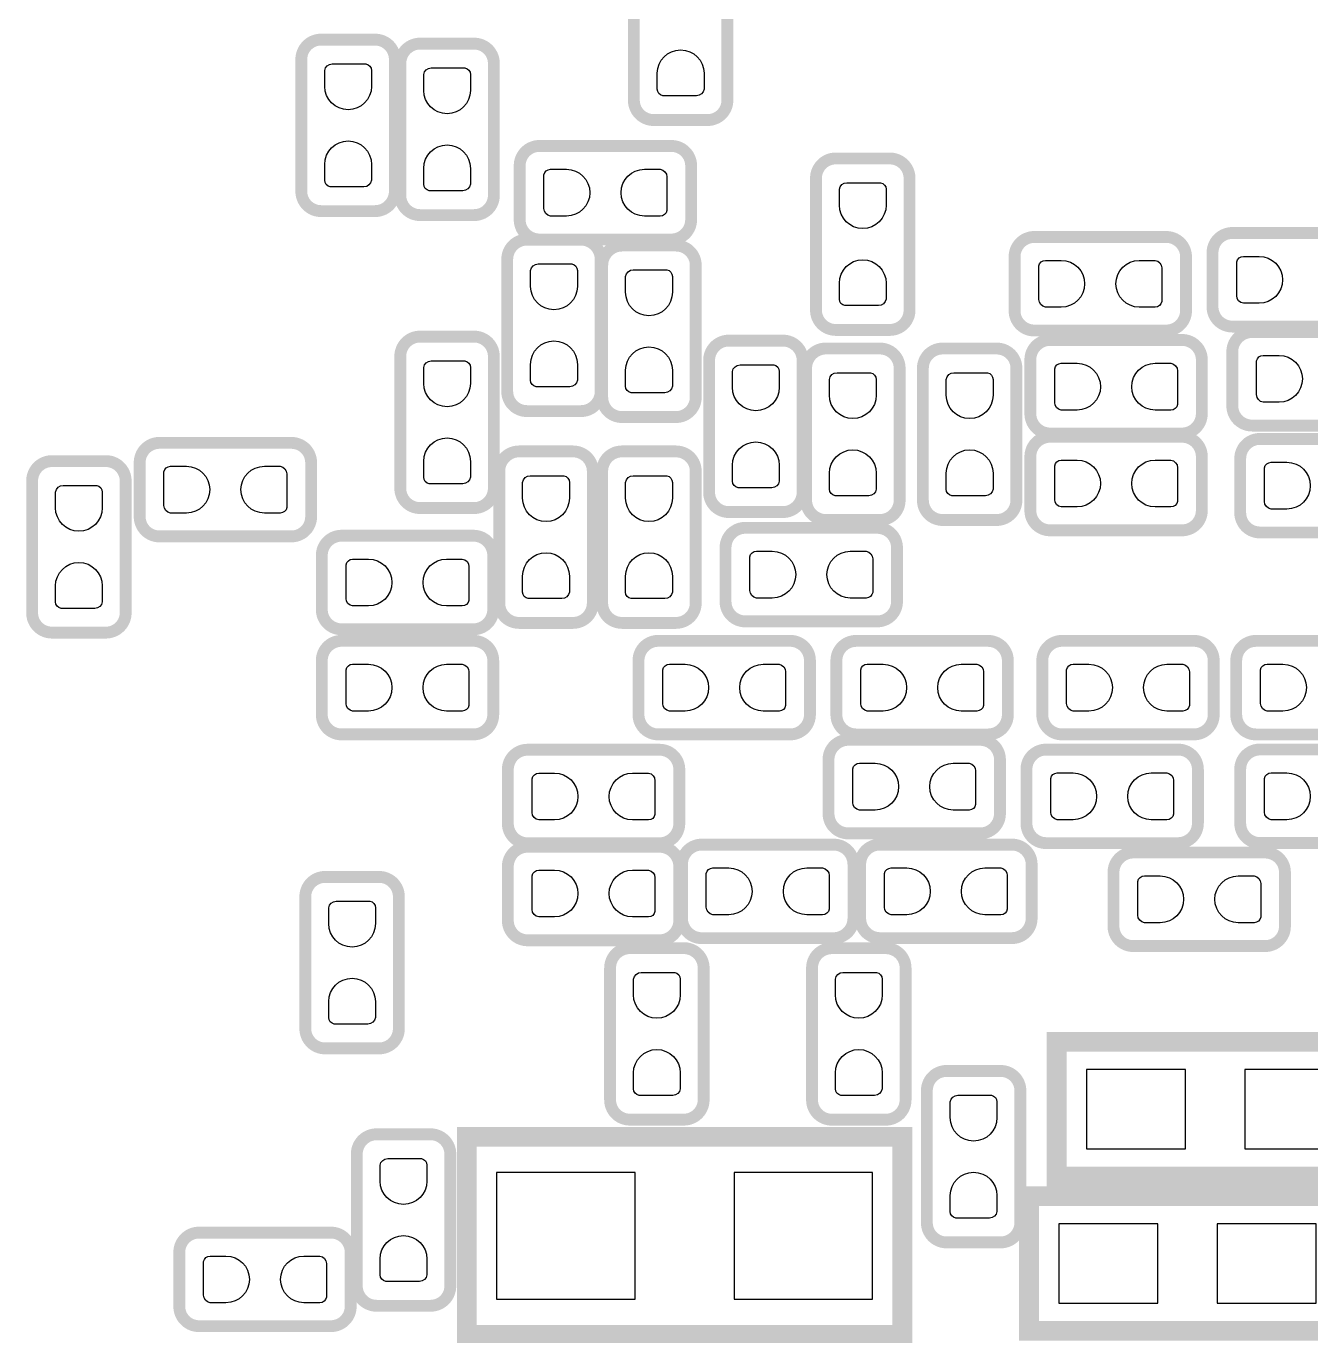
# Model space of a CAD drawing. Extents: x 6 to 176, y -11 to 159.
# Drawn here: x 96.69 to 104.93, y 79.83 to 88.23 of the extents above; entities that cross this region are included whole.
import ezdxf

# ---------------------------------------------------------------- set-up
doc = ezdxf.new("R2010")
doc.units = 0
doc.layers.add('PG_NEW_SLIK-BOT', color=231, linetype='CONTINUOUS')
doc.layers.add('PIN_BOTTOM', color=12, linetype='CONTINUOUS')

msp = doc.modelspace()

# ---------------------------------------------------------------- linework, layer by layer
at = {"layer": 'PG_NEW_SLIK-BOT'}
for points, const_width in [([(100.588572, 88.597994), (100.588572, 87.75192)], 0.0762), ([(101.188774, 87.75192), (101.188774, 88.597994)], 0.0762), ([(98.928174, 88.140794), (98.581972, 88.140794)], 0.0762), ([(99.563428, 88.11514), (99.217226, 88.11514)], 0.0762), ([(98.454972, 88.013794), (98.454972, 87.16772)], 0.0762), ([(99.055174, 87.16772), (99.055174, 88.013794)], 0.0762), ([(99.090226, 87.98814), (99.090226, 87.142066)], 0.0762), ([(99.690428, 87.142066), (99.690428, 87.98814)], 0.0762), ([(100.715572, 87.62492), (101.061774, 87.62492)], 0.0762), ([(100.82911, 87.458804), (99.983036, 87.458804)], 0.0762), ([(102.230428, 87.37854), (101.884226, 87.37854)], 0.0762), ([(99.856036, 87.331804), (99.856036, 86.985602)], 0.0762), ([(100.95611, 86.985602), (100.95611, 87.331804)], 0.0762), ([(101.757226, 87.25154), (101.757226, 86.405466)], 0.0762), ([(102.357428, 86.405466), (102.357428, 87.25154)], 0.0762), ([(98.581972, 87.04072), (98.928174, 87.04072)], 0.0762), ([(99.217226, 87.015066), (99.563428, 87.015066)], 0.0762), ([(100.249228, 86.85784), (99.903026, 86.85784)], 0.0762), ([(99.983036, 86.858602), (100.82911, 86.858602)], 0.0762), ([(104.004364, 86.874858), (103.15829, 86.874858)], 0.0762), ([(105.274364, 86.900258), (104.42829, 86.900258)], 0.0762), ([(100.858828, 86.81974), (100.512626, 86.81974)], 0.0762), ([(103.03129, 86.747858), (103.03129, 86.401656)], 0.0762), ([(104.131364, 86.401656), (104.131364, 86.747858)], 0.0762), ([(104.30129, 86.773258), (104.30129, 86.427056)], 0.0762), ([(99.776026, 86.73084), (99.776026, 85.884766)], 0.0762), ([(100.376228, 85.884766), (100.376228, 86.73084)], 0.0762), ([(100.385626, 86.69274), (100.385626, 85.846666)], 0.0762), ([(100.985828, 85.846666), (100.985828, 86.69274)], 0.0762), ([(101.884226, 86.278466), (102.230428, 86.278466)], 0.0762), ([(103.15829, 86.274656), (104.004364, 86.274656)], 0.0762), ([(104.42829, 86.300056), (105.274364, 86.300056)], 0.0762), ([(105.401364, 86.265258), (104.55529, 86.265258)], 0.0762), ([(99.563174, 86.235794), (99.216972, 86.235794)], 0.0762), ([(101.544628, 86.21014), (101.198426, 86.21014)], 0.0762), ([(102.166928, 86.15934), (101.820726, 86.15934)], 0.0762), ([(102.916228, 86.15934), (102.570026, 86.15934)], 0.0762), ([(104.10571, 86.214204), (103.259636, 86.214204)], 0.0762), ([(99.089972, 86.108794), (99.089972, 85.26272)], 0.0762), ([(99.690174, 85.26272), (99.690174, 86.108794)], 0.0762), ([(101.071426, 86.08314), (101.071426, 85.237066)], 0.0762), ([(101.671628, 85.237066), (101.671628, 86.08314)], 0.0762), ([(103.132636, 86.087204), (103.132636, 85.741002)], 0.0762), ([(104.23271, 85.741002), (104.23271, 86.087204)], 0.0762), ([(104.42829, 86.138258), (104.42829, 85.792056)], 0.0762), ([(101.693726, 86.03234), (101.693726, 85.186266)], 0.0762), ([(102.293928, 85.186266), (102.293928, 86.03234)], 0.0762), ([(102.443026, 86.03234), (102.443026, 85.186266)], 0.0762), ([(103.043228, 85.186266), (103.043228, 86.03234)], 0.0762), ([(99.903026, 85.757766), (100.249228, 85.757766)], 0.0762), ([(100.512626, 85.719666), (100.858828, 85.719666)], 0.0762), ([(104.55529, 85.665056), (105.401364, 85.665056)], 0.0762), ([(103.259636, 85.614002), (104.10571, 85.614002)], 0.0762), ([(104.10571, 85.593174), (103.259636, 85.593174)], 0.0762), ([(105.452164, 85.579458), (104.60609, 85.579458)], 0.0762), ([(98.390964, 85.554058), (97.54489, 85.554058)], 0.0762), ([(100.198174, 85.499194), (99.851972, 85.499194)], 0.0762), ([(100.858574, 85.499194), (100.512372, 85.499194)], 0.0762), ([(97.200974, 85.436964), (96.854772, 85.436964)], 0.0762), ([(97.41789, 85.427058), (97.41789, 85.080856)], 0.0762), ([(98.517964, 85.080856), (98.517964, 85.427058)], 0.0762), ([(103.132636, 85.466174), (103.132636, 85.119972)], 0.0762), ([(104.23271, 85.119972), (104.23271, 85.466174)], 0.0762), ([(104.47909, 85.452458), (104.47909, 85.106256)], 0.0762), ([(99.724972, 85.372194), (99.724972, 84.52612)], 0.0762), ([(100.325174, 84.52612), (100.325174, 85.372194)], 0.0762), ([(100.385372, 85.372194), (100.385372, 84.52612)], 0.0762), ([(100.985574, 84.52612), (100.985574, 85.372194)], 0.0762), ([(96.727772, 85.309964), (96.727772, 84.46389)], 0.0762), ([(97.327974, 84.46389), (97.327974, 85.309964)], 0.0762), ([(99.216972, 85.13572), (99.563174, 85.13572)], 0.0762), ([(101.198426, 85.110066), (101.544628, 85.110066)], 0.0762), ([(102.14991, 85.008974), (101.303836, 85.008974)], 0.0762), ([(101.820726, 85.059266), (102.166928, 85.059266)], 0.0762), ([(102.570026, 85.059266), (102.916228, 85.059266)], 0.0762), ([(103.259636, 84.992972), (104.10571, 84.992972)], 0.0762), ([(97.54489, 84.953856), (98.390964, 84.953856)], 0.0762), ([(99.559364, 84.958428), (98.71329, 84.958428)], 0.0762), ([(104.60609, 84.979256), (105.452164, 84.979256)], 0.0762), ([(98.58629, 84.831428), (98.58629, 84.485226)], 0.0762), ([(99.686364, 84.485226), (99.686364, 84.831428)], 0.0762), ([(101.176836, 84.881974), (101.176836, 84.535772)], 0.0762), ([(102.27691, 84.535772), (102.27691, 84.881974)], 0.0762), ([(99.851972, 84.39912), (100.198174, 84.39912)], 0.0762), ([(100.512372, 84.39912), (100.858574, 84.39912)], 0.0762), ([(101.303836, 84.408772), (102.14991, 84.408772)], 0.0762), ([(96.854772, 84.33689), (97.200974, 84.33689)], 0.0762), ([(98.71329, 84.358226), (99.559364, 84.358226)], 0.0762), ([(99.559364, 84.284058), (98.71329, 84.284058)], 0.0762), ([(101.591364, 84.284058), (100.74529, 84.284058)], 0.0762), ([(102.86111, 84.283804), (102.015036, 84.283804)], 0.0762), ([(104.182164, 84.284058), (103.33609, 84.284058)], 0.0762), ([(105.42651, 84.283804), (104.580436, 84.283804)], 0.0762), ([(98.58629, 84.157058), (98.58629, 83.810856)], 0.0762), ([(99.686364, 83.810856), (99.686364, 84.157058)], 0.0762), ([(100.61829, 84.157058), (100.61829, 83.810856)], 0.0762), ([(101.718364, 83.810856), (101.718364, 84.157058)], 0.0762), ([(101.888036, 84.156804), (101.888036, 83.810602)], 0.0762), ([(102.98811, 83.810602), (102.98811, 84.156804)], 0.0762), ([(103.20909, 84.157058), (103.20909, 83.810856)], 0.0762), ([(104.309164, 83.810856), (104.309164, 84.157058)], 0.0762), ([(104.453436, 84.156804), (104.453436, 83.810602)], 0.0762), ([(98.71329, 83.683856), (99.559364, 83.683856)], 0.0762), ([(100.74529, 83.683856), (101.591364, 83.683856)], 0.0762), ([(102.810564, 83.649058), (101.96449, 83.649058)], 0.0762), ([(102.015036, 83.683602), (102.86111, 83.683602)], 0.0762), ([(103.33609, 83.683856), (104.182164, 83.683856)], 0.0762), ([(104.580436, 83.683602), (105.42651, 83.683602)], 0.0762), ([(100.753164, 83.585558), (99.90709, 83.585558)], 0.0762), ([(104.080564, 83.586574), (103.23449, 83.586574)], 0.0762), ([(105.452164, 83.587082), (104.60609, 83.587082)], 0.0762), ([(101.83749, 83.522058), (101.83749, 83.175856)], 0.0762), ([(102.937564, 83.175856), (102.937564, 83.522058)], 0.0762), ([(99.78009, 83.458558), (99.78009, 83.112356)], 0.0762), ([(100.880164, 83.112356), (100.880164, 83.458558)], 0.0762), ([(103.10749, 83.459574), (103.10749, 83.113372)], 0.0762), ([(104.207564, 83.113372), (104.207564, 83.459574)], 0.0762), ([(104.47909, 83.460082), (104.47909, 83.11388)], 0.0762), ([(101.96449, 83.048856), (102.810564, 83.048856)], 0.0762), ([(99.90709, 82.985356), (100.753164, 82.985356)], 0.0762), ([(101.87051, 82.976974), (101.024436, 82.976974)], 0.0762), ([(103.013764, 82.977228), (102.16769, 82.977228)], 0.0762), ([(103.23449, 82.986372), (104.080564, 82.986372)], 0.0762), ([(104.60609, 82.98688), (105.452164, 82.98688)], 0.0762), ([(100.753164, 82.963258), (99.90709, 82.963258)], 0.0762), ([(104.63911, 82.926174), (103.793036, 82.926174)], 0.0762), ([(99.78009, 82.836258), (99.78009, 82.490056)], 0.0762), ([(100.880164, 82.490056), (100.880164, 82.836258)], 0.0762), ([(100.897436, 82.849974), (100.897436, 82.503772)], 0.0762), ([(101.99751, 82.503772), (101.99751, 82.849974)], 0.0762), ([(102.04069, 82.850228), (102.04069, 82.504026)], 0.0762), ([(103.140764, 82.504026), (103.140764, 82.850228)], 0.0762), ([(103.666036, 82.799174), (103.666036, 82.452972)], 0.0762), ([(104.76611, 82.452972), (104.76611, 82.799174)], 0.0762), ([(98.953828, 82.76971), (98.607626, 82.76971)], 0.0762), ([(98.480626, 82.64271), (98.480626, 81.796636)], 0.0762), ([(99.080828, 81.796636), (99.080828, 82.64271)], 0.0762), ([(101.024436, 82.376772), (101.87051, 82.376772)], 0.0762), ([(102.16769, 82.377026), (103.013764, 82.377026)], 0.0762), ([(99.90709, 82.363056), (100.753164, 82.363056)], 0.0762), ([(100.909374, 82.312764), (100.563172, 82.312764)], 0.0762), ([(102.205028, 82.31251), (101.858826, 82.31251)], 0.0762), ([(103.793036, 82.325972), (104.63911, 82.325972)], 0.0762), ([(100.436172, 82.185764), (100.436172, 81.33969)], 0.0762), ([(101.036374, 81.33969), (101.036374, 82.185764)], 0.0762), ([(101.731826, 82.18551), (101.731826, 81.339436)], 0.0762), ([(102.332028, 81.339436), (102.332028, 82.18551)], 0.0762), ([(103.3018, 80.8482), (105.3338, 80.8482), (105.3338, 81.7118), (103.3018, 81.7118), (103.3018, 80.8482)], 0.127), ([(98.607626, 81.669636), (98.953828, 81.669636)], 0.0762), ([(102.941628, 81.52511), (102.595426, 81.52511)], 0.0762), ([(102.468426, 81.39811), (102.468426, 80.552036)], 0.0762), ([(103.068628, 80.552036), (103.068628, 81.39811)], 0.0762), ([(100.563172, 81.21269), (100.909374, 81.21269)], 0.0762), ([(101.858826, 81.212436), (102.205028, 81.212436)], 0.0762), ([(99.284028, 81.11871), (98.937826, 81.11871)], 0.0762), ([(99.5172, 79.8322), (102.3112, 79.8322), (102.3112, 81.1022), (99.5172, 81.1022), (99.5172, 79.8322)], 0.127), ([(98.810826, 80.99171), (98.810826, 80.145636)], 0.0762), ([(99.411028, 80.145636), (99.411028, 80.99171)], 0.0762), ([(103.124, 79.8576), (105.156, 79.8576), (105.156, 80.7212), (103.124, 80.7212), (103.124, 79.8576)], 0.127), ([(98.644964, 80.488028), (97.79889, 80.488028)], 0.0762), ([(97.67189, 80.361028), (97.67189, 80.014826)], 0.0762), ([(98.771964, 80.014826), (98.771964, 80.361028)], 0.0762), ([(102.595426, 80.425036), (102.941628, 80.425036)], 0.0762), ([(98.937826, 80.018636), (99.284028, 80.018636)], 0.0762), ([(97.79889, 79.887826), (98.644964, 79.887826)], 0.0762)]:
    msp.add_lwpolyline(points, dxfattribs=dict(at, const_width=const_width))
at = {"layer": 'PG_NEW_SLIK-BOT', "const_width": 0.0762}
for points in [[(98.581972, 88.140794, 0.414214), (98.454972, 88.013794)], [(99.055174, 88.013794, 0.414214), (98.928174, 88.140794)], [(99.217226, 88.11514, 0.414214), (99.090226, 87.98814)], [(99.690428, 87.98814, 0.414214), (99.563428, 88.11514)], [(100.588572, 87.75192, 0.414214), (100.715572, 87.62492)], [(101.061774, 87.62492, 0.414214), (101.188774, 87.75192)], [(99.983036, 87.458804, 0.414214), (99.856036, 87.331804)], [(100.95611, 87.331804, 0.414214), (100.82911, 87.458804)], [(101.884226, 87.37854, 0.414214), (101.757226, 87.25154)], [(102.357428, 87.25154, 0.414214), (102.230428, 87.37854)], [(98.454972, 87.16772, 0.414214), (98.581972, 87.04072)], [(98.928174, 87.04072, 0.414214), (99.055174, 87.16772)], [(99.090226, 87.142066, 0.414214), (99.217226, 87.015066)], [(99.563428, 87.015066, 0.414214), (99.690428, 87.142066)], [(99.856036, 86.985602, 0.414214), (99.983036, 86.858602)], [(100.82911, 86.858602, 0.414214), (100.95611, 86.985602)], [(99.903026, 86.85784, 0.414214), (99.776026, 86.73084)], [(100.376228, 86.73084, 0.414214), (100.249228, 86.85784)], [(103.15829, 86.874858, 0.414214), (103.03129, 86.747858)], [(104.131364, 86.747858, 0.414214), (104.004364, 86.874858)], [(104.42829, 86.900258, 0.414214), (104.30129, 86.773258)], [(100.512626, 86.81974, 0.414214), (100.385626, 86.69274)], [(100.985828, 86.69274, 0.414214), (100.858828, 86.81974)], [(104.30129, 86.427056, 0.414214), (104.42829, 86.300056)], [(101.757226, 86.405466, 0.414214), (101.884226, 86.278466)], [(102.230428, 86.278466, 0.414214), (102.357428, 86.405466)], [(103.03129, 86.401656, 0.414214), (103.15829, 86.274656)], [(104.004364, 86.274656, 0.414214), (104.131364, 86.401656)], [(104.55529, 86.265258, 0.414214), (104.42829, 86.138258)], [(99.216972, 86.235794, 0.414214), (99.089972, 86.108794)], [(99.690174, 86.108794, 0.414214), (99.563174, 86.235794)], [(101.198426, 86.21014, 0.414214), (101.071426, 86.08314)], [(101.671628, 86.08314, 0.414214), (101.544628, 86.21014)], [(101.820726, 86.15934, 0.414214), (101.693726, 86.03234)], [(102.293928, 86.03234, 0.414214), (102.166928, 86.15934)], [(102.570026, 86.15934, 0.414214), (102.443026, 86.03234)], [(103.043228, 86.03234, 0.414214), (102.916228, 86.15934)], [(103.259636, 86.214204, 0.414214), (103.132636, 86.087204)], [(104.23271, 86.087204, 0.414214), (104.10571, 86.214204)], [(99.776026, 85.884766, 0.414214), (99.903026, 85.757766)], [(100.249228, 85.757766, 0.414214), (100.376228, 85.884766)], [(100.385626, 85.846666, 0.414214), (100.512626, 85.719666)], [(100.858828, 85.719666, 0.414214), (100.985828, 85.846666)], [(103.132636, 85.741002, 0.414214), (103.259636, 85.614002)], [(104.10571, 85.614002, 0.414214), (104.23271, 85.741002)], [(104.42829, 85.792056, 0.414214), (104.55529, 85.665056)], [(103.259636, 85.593174, 0.414214), (103.132636, 85.466174)], [(104.23271, 85.466174, 0.414214), (104.10571, 85.593174)], [(104.60609, 85.579458, 0.414214), (104.47909, 85.452458)], [(97.54489, 85.554058, 0.414214), (97.41789, 85.427058)], [(98.517964, 85.427058, 0.414214), (98.390964, 85.554058)], [(99.851972, 85.499194, 0.414214), (99.724972, 85.372194)], [(100.325174, 85.372194, 0.414214), (100.198174, 85.499194)], [(100.512372, 85.499194, 0.414214), (100.385372, 85.372194)], [(100.985574, 85.372194, 0.414214), (100.858574, 85.499194)], [(96.854772, 85.436964, 0.414214), (96.727772, 85.309964)], [(97.327974, 85.309964, 0.414214), (97.200974, 85.436964)], [(99.089972, 85.26272, 0.414214), (99.216972, 85.13572)], [(99.563174, 85.13572, 0.414214), (99.690174, 85.26272)], [(101.071426, 85.237066, 0.414214), (101.198426, 85.110066)], [(101.544628, 85.110066, 0.414214), (101.671628, 85.237066)], [(101.693726, 85.186266, 0.414214), (101.820726, 85.059266)], [(102.166928, 85.059266, 0.414214), (102.293928, 85.186266)], [(102.443026, 85.186266, 0.414214), (102.570026, 85.059266)], [(102.916228, 85.059266, 0.414214), (103.043228, 85.186266)], [(97.41789, 85.080856, 0.414214), (97.54489, 84.953856)], [(98.390964, 84.953856, 0.414214), (98.517964, 85.080856)], [(103.132636, 85.119972, 0.414214), (103.259636, 84.992972)], [(104.10571, 84.992972, 0.414214), (104.23271, 85.119972)], [(104.47909, 85.106256, 0.414214), (104.60609, 84.979256)], [(101.303836, 85.008974, 0.414214), (101.176836, 84.881974)], [(102.27691, 84.881974, 0.414214), (102.14991, 85.008974)], [(98.71329, 84.958428, 0.414214), (98.58629, 84.831428)], [(99.686364, 84.831428, 0.414214), (99.559364, 84.958428)], [(98.58629, 84.485226, 0.414214), (98.71329, 84.358226)], [(99.559364, 84.358226, 0.414214), (99.686364, 84.485226)], [(99.724972, 84.52612, 0.414214), (99.851972, 84.39912)], [(100.198174, 84.39912, 0.414214), (100.325174, 84.52612)], [(100.385372, 84.52612, 0.414214), (100.512372, 84.39912)], [(100.858574, 84.39912, 0.414214), (100.985574, 84.52612)], [(101.176836, 84.535772, 0.414214), (101.303836, 84.408772)], [(102.14991, 84.408772, 0.414214), (102.27691, 84.535772)], [(96.727772, 84.46389, 0.414214), (96.854772, 84.33689)], [(97.200974, 84.33689, 0.414214), (97.327974, 84.46389)], [(98.71329, 84.284058, 0.414214), (98.58629, 84.157058)], [(99.686364, 84.157058, 0.414214), (99.559364, 84.284058)], [(100.74529, 84.284058, 0.414214), (100.61829, 84.157058)], [(101.718364, 84.157058, 0.414214), (101.591364, 84.284058)], [(102.015036, 84.283804, 0.414214), (101.888036, 84.156804)], [(102.98811, 84.156804, 0.414214), (102.86111, 84.283804)], [(103.33609, 84.284058, 0.414214), (103.20909, 84.157058)], [(104.309164, 84.157058, 0.414214), (104.182164, 84.284058)], [(104.580436, 84.283804, 0.414214), (104.453436, 84.156804)], [(98.58629, 83.810856, 0.414214), (98.71329, 83.683856)], [(99.559364, 83.683856, 0.414214), (99.686364, 83.810856)], [(100.61829, 83.810856, 0.414214), (100.74529, 83.683856)], [(101.591364, 83.683856, 0.414214), (101.718364, 83.810856)], [(101.888036, 83.810602, 0.414214), (102.015036, 83.683602)], [(102.86111, 83.683602, 0.414214), (102.98811, 83.810602)], [(103.20909, 83.810856, 0.414214), (103.33609, 83.683856)], [(104.182164, 83.683856, 0.414214), (104.309164, 83.810856)], [(104.453436, 83.810602, 0.414214), (104.580436, 83.683602)], [(101.96449, 83.649058, 0.414214), (101.83749, 83.522058)], [(102.937564, 83.522058, 0.414214), (102.810564, 83.649058)], [(99.90709, 83.585558, 0.414214), (99.78009, 83.458558)], [(100.880164, 83.458558, 0.414214), (100.753164, 83.585558)], [(103.23449, 83.586574, 0.414214), (103.10749, 83.459574)], [(104.207564, 83.459574, 0.414214), (104.080564, 83.586574)], [(104.60609, 83.587082, 0.414214), (104.47909, 83.460082)], [(101.83749, 83.175856, 0.414214), (101.96449, 83.048856)], [(102.810564, 83.048856, 0.414214), (102.937564, 83.175856)], [(99.78009, 83.112356, 0.414214), (99.90709, 82.985356)], [(100.753164, 82.985356, 0.414214), (100.880164, 83.112356)], [(103.10749, 83.113372, 0.414214), (103.23449, 82.986372)], [(104.080564, 82.986372, 0.414214), (104.207564, 83.113372)], [(104.47909, 83.11388, 0.414214), (104.60609, 82.98688)], [(101.024436, 82.976974, 0.414214), (100.897436, 82.849974)], [(101.99751, 82.849974, 0.414214), (101.87051, 82.976974)], [(102.16769, 82.977228, 0.414214), (102.04069, 82.850228)], [(103.140764, 82.850228, 0.414214), (103.013764, 82.977228)], [(99.90709, 82.963258, 0.414214), (99.78009, 82.836258)], [(100.880164, 82.836258, 0.414214), (100.753164, 82.963258)], [(103.793036, 82.926174, 0.414214), (103.666036, 82.799174)], [(104.76611, 82.799174, 0.414214), (104.63911, 82.926174)], [(98.607626, 82.76971, 0.414214), (98.480626, 82.64271)], [(99.080828, 82.64271, 0.414214), (98.953828, 82.76971)], [(99.78009, 82.490056, 0.414214), (99.90709, 82.363056)], [(100.753164, 82.363056, 0.414214), (100.880164, 82.490056)], [(100.897436, 82.503772, 0.414214), (101.024436, 82.376772)], [(101.87051, 82.376772, 0.414214), (101.99751, 82.503772)], [(102.04069, 82.504026, 0.414214), (102.16769, 82.377026)], [(103.013764, 82.377026, 0.414214), (103.140764, 82.504026)], [(103.666036, 82.452972, 0.414214), (103.793036, 82.325972)], [(104.63911, 82.325972, 0.414214), (104.76611, 82.452972)], [(100.563172, 82.312764, 0.414214), (100.436172, 82.185764)], [(101.036374, 82.185764, 0.414214), (100.909374, 82.312764)], [(101.858826, 82.31251, 0.414214), (101.731826, 82.18551)], [(102.332028, 82.18551, 0.414214), (102.205028, 82.31251)], [(98.480626, 81.796636, 0.414214), (98.607626, 81.669636)], [(98.953828, 81.669636, 0.414214), (99.080828, 81.796636)], [(102.595426, 81.52511, 0.414214), (102.468426, 81.39811)], [(103.068628, 81.39811, 0.414214), (102.941628, 81.52511)], [(100.436172, 81.33969, 0.414214), (100.563172, 81.21269)], [(100.909374, 81.21269, 0.414214), (101.036374, 81.33969)], [(101.731826, 81.339436, 0.414214), (101.858826, 81.212436)], [(102.205028, 81.212436, 0.414214), (102.332028, 81.339436)], [(98.937826, 81.11871, 0.414214), (98.810826, 80.99171)], [(99.411028, 80.99171, 0.414214), (99.284028, 81.11871)], [(102.468426, 80.552036, 0.414214), (102.595426, 80.425036)], [(102.941628, 80.425036, 0.414214), (103.068628, 80.552036)], [(97.79889, 80.488028, 0.414214), (97.67189, 80.361028)], [(98.771964, 80.361028, 0.414214), (98.644964, 80.488028)], [(98.810826, 80.145636, 0.414214), (98.937826, 80.018636)], [(99.284028, 80.018636, 0.414214), (99.411028, 80.145636)], [(97.67189, 80.014826, 0.414214), (97.79889, 79.887826)], [(98.644964, 79.887826, 0.414214), (98.771964, 80.014826)]]:
    msp.add_lwpolyline(points, format="xyb", dxfattribs=at)
at = {"layer": 'PIN_BOTTOM'}
for points in [[(101.038914, 87.92464), (101.038914, 87.82304, -0.375524), (100.9904, 87.780622), (100.7745, 87.780622, -0.365699), (100.738686, 87.82304), (100.738686, 87.92464, -0.999521)], [(98.605086, 87.84082), (98.605086, 87.94242, -0.375524), (98.6536, 87.984838), (98.8695, 87.984838, -0.365699), (98.905314, 87.94242), (98.905314, 87.84082, -0.999521)], [(99.240086, 87.81542), (99.240086, 87.91702, -0.375524), (99.2886, 87.959438), (99.5045, 87.959438, -0.365699), (99.540314, 87.91702), (99.540314, 87.81542, -0.999521)], [(98.905314, 87.34044), (98.905314, 87.23884, -0.375524), (98.8568, 87.196422), (98.6409, 87.196422, -0.365699), (98.605086, 87.23884), (98.605086, 87.34044, -0.999521)], [(99.540314, 87.31504), (99.540314, 87.21344, -0.375524), (99.4918, 87.171022), (99.2759, 87.171022, -0.365699), (99.240086, 87.21344), (99.240086, 87.31504, -0.999521)], [(100.15601, 87.008716), (100.05441, 87.008716, -0.375524), (100.011992, 87.05723), (100.011992, 87.27313, -0.365699), (100.05441, 87.308944), (100.15601, 87.308944, -0.999521)], [(100.65639, 87.308944), (100.75799, 87.308944, -0.375524), (100.800408, 87.26043), (100.800408, 87.04453, -0.365699), (100.75799, 87.008716), (100.65639, 87.008716, -0.999521)], [(101.907086, 87.07882), (101.907086, 87.18042, -0.375524), (101.9556, 87.222838), (102.1715, 87.222838, -0.365699), (102.207314, 87.18042), (102.207314, 87.07882, -0.999521)], [(99.925886, 86.55812), (99.925886, 86.65972, -0.375524), (99.9744, 86.702138), (100.1903, 86.702138, -0.365699), (100.226114, 86.65972), (100.226114, 86.55812, -0.999521)], [(102.207314, 86.57844), (102.207314, 86.47684, -0.375524), (102.1588, 86.434422), (101.9429, 86.434422, -0.365699), (101.907086, 86.47684), (101.907086, 86.57844, -0.999521)], [(103.33101, 86.424516), (103.22941, 86.424516, -0.375524), (103.186992, 86.47303), (103.186992, 86.68893, -0.365699), (103.22941, 86.724744), (103.33101, 86.724744, -0.999521)], [(103.83139, 86.724744), (103.93299, 86.724744, -0.375524), (103.975408, 86.67623), (103.975408, 86.46033, -0.365699), (103.93299, 86.424516), (103.83139, 86.424516, -0.999521)], [(104.60101, 86.449916), (104.49941, 86.449916, -0.375524), (104.456992, 86.49843), (104.456992, 86.71433, -0.365699), (104.49941, 86.750144), (104.60101, 86.750144, -0.999521)], [(100.535486, 86.52002), (100.535486, 86.62162, -0.375524), (100.584, 86.664038), (100.7999, 86.664038, -0.365699), (100.835714, 86.62162), (100.835714, 86.52002, -0.999521)], [(100.226114, 86.05774), (100.226114, 85.95614, -0.375524), (100.1776, 85.913722), (99.9617, 85.913722, -0.365699), (99.925886, 85.95614), (99.925886, 86.05774, -0.999521)], [(100.835714, 86.01964), (100.835714, 85.91804, -0.375524), (100.7872, 85.875622), (100.5713, 85.875622, -0.365699), (100.535486, 85.91804), (100.535486, 86.01964, -0.999521)], [(104.72801, 85.814916), (104.62641, 85.814916, -0.375524), (104.583992, 85.86343), (104.583992, 86.07933, -0.365699), (104.62641, 86.115144), (104.72801, 86.115144, -0.999521)], [(99.240086, 85.93582), (99.240086, 86.03742, -0.375524), (99.2886, 86.079838), (99.5045, 86.079838, -0.365699), (99.540314, 86.03742), (99.540314, 85.93582, -0.999521)], [(101.221286, 85.91042), (101.221286, 86.01202, -0.375524), (101.2698, 86.054438), (101.4857, 86.054438, -0.365699), (101.521514, 86.01202), (101.521514, 85.91042, -0.999521)], [(103.43261, 85.764116), (103.33101, 85.764116, -0.375524), (103.288592, 85.81263), (103.288592, 86.02853, -0.365699), (103.33101, 86.064344), (103.43261, 86.064344, -0.999521)], [(103.93299, 86.064344), (104.03459, 86.064344, -0.375524), (104.077008, 86.01583), (104.077008, 85.79993, -0.365699), (104.03459, 85.764116), (103.93299, 85.764116, -0.999521)], [(101.843586, 85.85962), (101.843586, 85.96122, -0.375524), (101.8921, 86.003638), (102.108, 86.003638, -0.365699), (102.143814, 85.96122), (102.143814, 85.85962, -0.999521)], [(102.592886, 85.85962), (102.592886, 85.96122, -0.375524), (102.6414, 86.003638), (102.8573, 86.003638, -0.365699), (102.893114, 85.96122), (102.893114, 85.85962, -0.999521)], [(99.540314, 85.43544), (99.540314, 85.33384, -0.375524), (99.4918, 85.291422), (99.2759, 85.291422, -0.365699), (99.240086, 85.33384), (99.240086, 85.43544, -0.999521)], [(101.521514, 85.41004), (101.521514, 85.30844, -0.375524), (101.473, 85.266022), (101.2571, 85.266022, -0.365699), (101.221286, 85.30844), (101.221286, 85.41004, -0.999521)], [(102.143814, 85.35924), (102.143814, 85.25764, -0.375524), (102.0953, 85.215222), (101.8794, 85.215222, -0.365699), (101.843586, 85.25764), (101.843586, 85.35924, -0.999521)], [(102.893114, 85.35924), (102.893114, 85.25764, -0.375524), (102.8446, 85.215222), (102.6287, 85.215222, -0.365699), (102.592886, 85.25764), (102.592886, 85.35924, -0.999521)], [(103.43261, 85.143086), (103.33101, 85.143086, -0.375524), (103.288592, 85.1916), (103.288592, 85.4075, -0.365699), (103.33101, 85.443314), (103.43261, 85.443314, -0.999521)], [(103.93299, 85.443314), (104.03459, 85.443314, -0.375524), (104.077008, 85.3948), (104.077008, 85.1789, -0.365699), (104.03459, 85.143086), (103.93299, 85.143086, -0.999521)], [(97.71761, 85.103716), (97.61601, 85.103716, -0.375524), (97.573592, 85.15223), (97.573592, 85.36813, -0.365699), (97.61601, 85.403944), (97.71761, 85.403944, -0.999521)], [(98.21799, 85.403944), (98.31959, 85.403944, -0.375524), (98.362008, 85.35543), (98.362008, 85.13953, -0.365699), (98.31959, 85.103716), (98.21799, 85.103716, -0.999521)], [(104.77881, 85.129116), (104.67721, 85.129116, -0.375524), (104.634792, 85.17763), (104.634792, 85.39353, -0.365699), (104.67721, 85.429344), (104.77881, 85.429344, -0.999521)], [(96.877886, 85.13699), (96.877886, 85.23859, -0.375524), (96.9264, 85.281008), (97.1423, 85.281008, -0.365699), (97.178114, 85.23859), (97.178114, 85.13699, -0.999521)], [(99.875086, 85.19922), (99.875086, 85.30082, -0.375524), (99.9236, 85.343238), (100.1395, 85.343238, -0.365699), (100.175314, 85.30082), (100.175314, 85.19922, -0.999521)], [(100.535486, 85.19922), (100.535486, 85.30082, -0.375524), (100.584, 85.343238), (100.7999, 85.343238, -0.365699), (100.835714, 85.30082), (100.835714, 85.19922, -0.999521)], [(101.47681, 84.558886), (101.37521, 84.558886, -0.375524), (101.332792, 84.6074), (101.332792, 84.8233, -0.365699), (101.37521, 84.859114), (101.47681, 84.859114, -0.999521)], [(101.97719, 84.859114), (102.07879, 84.859114, -0.375524), (102.121208, 84.8106), (102.121208, 84.5947, -0.365699), (102.07879, 84.558886), (101.97719, 84.558886, -0.999521)], [(97.178114, 84.63661), (97.178114, 84.53501, -0.375524), (97.1296, 84.492592), (96.9137, 84.492592, -0.365699), (96.877886, 84.53501), (96.877886, 84.63661, -0.999521)], [(98.88601, 84.508086), (98.78441, 84.508086, -0.375524), (98.741992, 84.5566), (98.741992, 84.7725, -0.365699), (98.78441, 84.808314), (98.88601, 84.808314, -0.999521)], [(99.38639, 84.808314), (99.48799, 84.808314, -0.375524), (99.530408, 84.7598), (99.530408, 84.5439, -0.365699), (99.48799, 84.508086), (99.38639, 84.508086, -0.999521)], [(100.175314, 84.69884), (100.175314, 84.59724, -0.375524), (100.1268, 84.554822), (99.9109, 84.554822, -0.365699), (99.875086, 84.59724), (99.875086, 84.69884, -0.999521)], [(100.835714, 84.69884), (100.835714, 84.59724, -0.375524), (100.7872, 84.554822), (100.5713, 84.554822, -0.365699), (100.535486, 84.59724), (100.535486, 84.69884, -0.999521)], [(98.88601, 83.833716), (98.78441, 83.833716, -0.375524), (98.741992, 83.88223), (98.741992, 84.09813, -0.365699), (98.78441, 84.133944), (98.88601, 84.133944, -0.999521)], [(99.38639, 84.133944), (99.48799, 84.133944, -0.375524), (99.530408, 84.08543), (99.530408, 83.86953, -0.365699), (99.48799, 83.833716), (99.38639, 83.833716, -0.999521)], [(100.91801, 83.833716), (100.81641, 83.833716, -0.375524), (100.773992, 83.88223), (100.773992, 84.09813, -0.365699), (100.81641, 84.133944), (100.91801, 84.133944, -0.999521)], [(101.41839, 84.133944), (101.51999, 84.133944, -0.375524), (101.562408, 84.08543), (101.562408, 83.86953, -0.365699), (101.51999, 83.833716), (101.41839, 83.833716, -0.999521)], [(102.18801, 83.833716), (102.08641, 83.833716, -0.375524), (102.043992, 83.88223), (102.043992, 84.09813, -0.365699), (102.08641, 84.133944), (102.18801, 84.133944, -0.999521)], [(102.68839, 84.133944), (102.78999, 84.133944, -0.375524), (102.832408, 84.08543), (102.832408, 83.86953, -0.365699), (102.78999, 83.833716), (102.68839, 83.833716, -0.999521)], [(103.50881, 83.833716), (103.40721, 83.833716, -0.375524), (103.364792, 83.88223), (103.364792, 84.09813, -0.365699), (103.40721, 84.133944), (103.50881, 84.133944, -0.999521)], [(104.00919, 84.133944), (104.11079, 84.133944, -0.375524), (104.153208, 84.08543), (104.153208, 83.86953, -0.365699), (104.11079, 83.833716), (104.00919, 83.833716, -0.999521)], [(104.75341, 83.833716), (104.65181, 83.833716, -0.375524), (104.609392, 83.88223), (104.609392, 84.09813, -0.365699), (104.65181, 84.133944), (104.75341, 84.133944, -0.999521)], [(100.07981, 83.135216), (99.97821, 83.135216, -0.375524), (99.935792, 83.18373), (99.935792, 83.39963, -0.365699), (99.97821, 83.435444), (100.07981, 83.435444, -0.999521)], [(100.58019, 83.435444), (100.68179, 83.435444, -0.375524), (100.724208, 83.38693), (100.724208, 83.17103, -0.365699), (100.68179, 83.135216), (100.58019, 83.135216, -0.999521)], [(102.13721, 83.198716), (102.03561, 83.198716, -0.375524), (101.993192, 83.24723), (101.993192, 83.46313, -0.365699), (102.03561, 83.498944), (102.13721, 83.498944, -0.999521)], [(102.63759, 83.498944), (102.73919, 83.498944, -0.375524), (102.781608, 83.45043), (102.781608, 83.23453, -0.365699), (102.73919, 83.198716), (102.63759, 83.198716, -0.999521)], [(103.40721, 83.136232), (103.30561, 83.136232, -0.375524), (103.263192, 83.184746), (103.263192, 83.400646, -0.365699), (103.30561, 83.43646), (103.40721, 83.43646, -0.999521)], [(103.90759, 83.43646), (104.00919, 83.43646, -0.375524), (104.051608, 83.387946), (104.051608, 83.172046, -0.365699), (104.00919, 83.136232), (103.90759, 83.136232, -0.999521)], [(104.77881, 83.13674), (104.67721, 83.13674, -0.375524), (104.634792, 83.185254), (104.634792, 83.401154, -0.365699), (104.67721, 83.436968), (104.77881, 83.436968, -0.999521)], [(100.07981, 82.512916), (99.97821, 82.512916, -0.375524), (99.935792, 82.56143), (99.935792, 82.77733, -0.365699), (99.97821, 82.813144), (100.07981, 82.813144, -0.999521)], [(100.58019, 82.813144), (100.68179, 82.813144, -0.375524), (100.724208, 82.76463), (100.724208, 82.54873, -0.365699), (100.68179, 82.512916), (100.58019, 82.512916, -0.999521)], [(101.19741, 82.526886), (101.09581, 82.526886, -0.375524), (101.053392, 82.5754), (101.053392, 82.7913, -0.365699), (101.09581, 82.827114), (101.19741, 82.827114, -0.999521)], [(101.69779, 82.827114), (101.79939, 82.827114, -0.375524), (101.841808, 82.7786), (101.841808, 82.5627, -0.365699), (101.79939, 82.526886), (101.69779, 82.526886, -0.999521)], [(102.34041, 82.526886), (102.23881, 82.526886, -0.375524), (102.196392, 82.5754), (102.196392, 82.7913, -0.365699), (102.23881, 82.827114), (102.34041, 82.827114, -0.999521)], [(102.84079, 82.827114), (102.94239, 82.827114, -0.375524), (102.984808, 82.7786), (102.984808, 82.5627, -0.365699), (102.94239, 82.526886), (102.84079, 82.526886, -0.999521)], [(103.96601, 82.476086), (103.86441, 82.476086, -0.375524), (103.821992, 82.5246), (103.821992, 82.7405, -0.365699), (103.86441, 82.776314), (103.96601, 82.776314, -0.999521)], [(104.46639, 82.776314), (104.56799, 82.776314, -0.375524), (104.610408, 82.7278), (104.610408, 82.5119, -0.365699), (104.56799, 82.476086), (104.46639, 82.476086, -0.999521)], [(98.630486, 82.46999), (98.630486, 82.57159, -0.375524), (98.679, 82.614008), (98.8949, 82.614008, -0.365699), (98.930714, 82.57159), (98.930714, 82.46999, -0.999521)], [(98.930714, 81.96961), (98.930714, 81.86801, -0.375524), (98.8822, 81.825592), (98.6663, 81.825592, -0.365699), (98.630486, 81.86801), (98.630486, 81.96961, -0.999521)], [(100.586286, 82.01279), (100.586286, 82.11439, -0.375524), (100.6348, 82.156808), (100.8507, 82.156808, -0.365699), (100.886514, 82.11439), (100.886514, 82.01279, -0.999521)], [(101.881686, 82.01279), (101.881686, 82.11439, -0.375524), (101.9302, 82.156808), (102.1461, 82.156808, -0.365699), (102.181914, 82.11439), (102.181914, 82.01279, -0.999521)], [(100.886514, 81.51241), (100.886514, 81.41081, -0.375524), (100.838, 81.368392), (100.6221, 81.368392, -0.365699), (100.586286, 81.41081), (100.586286, 81.51241, -0.999521)], [(102.181914, 81.51241), (102.181914, 81.41081, -0.375524), (102.1334, 81.368392), (101.9175, 81.368392, -0.365699), (101.881686, 81.41081), (101.881686, 81.51241, -0.999521)], [(102.618286, 81.22539), (102.618286, 81.32699, -0.375524), (102.6668, 81.369408), (102.8827, 81.369408, -0.365699), (102.918514, 81.32699), (102.918514, 81.22539, -0.999521)], [(98.960686, 80.81899), (98.960686, 80.92059, -0.375524), (99.0092, 80.963008), (99.2251, 80.963008, -0.365699), (99.260914, 80.92059), (99.260914, 80.81899, -0.999521)], [(102.918514, 80.72501), (102.918514, 80.62341, -0.375524), (102.87, 80.580992), (102.6541, 80.580992, -0.365699), (102.618286, 80.62341), (102.618286, 80.72501, -0.999521)], [(99.260914, 80.31861), (99.260914, 80.21701, -0.375524), (99.2124, 80.174592), (98.9965, 80.174592, -0.365699), (98.960686, 80.21701), (98.960686, 80.31861, -0.999521)], [(97.97161, 80.037686), (97.87001, 80.037686, -0.375524), (97.827592, 80.0862), (97.827592, 80.3021, -0.365699), (97.87001, 80.337914), (97.97161, 80.337914, -0.999521)], [(98.47199, 80.337914), (98.57359, 80.337914, -0.375524), (98.616008, 80.2894), (98.616008, 80.0735, -0.365699), (98.57359, 80.037686), (98.47199, 80.037686, -0.999521)]]:
    msp.add_lwpolyline(points, format="xyb", close=True, dxfattribs=at)
for points in [[(104.1273, 81.534), (103.4923, 81.534), (103.4923, 81.026), (104.1273, 81.026)], [(105.1433, 81.534), (104.5083, 81.534), (104.5083, 81.026), (105.1433, 81.026)], [(99.7077, 80.8736), (99.7077, 80.0608), (100.5967, 80.0608), (100.5967, 80.8736)], [(101.2317, 80.8736), (101.2317, 80.0608), (102.1207, 80.0608), (102.1207, 80.8736)], [(103.9495, 80.5434), (103.3145, 80.5434), (103.3145, 80.0354), (103.9495, 80.0354)], [(104.9655, 80.5434), (104.3305, 80.5434), (104.3305, 80.0354), (104.9655, 80.0354)]]:
    msp.add_lwpolyline(points, close=True, dxfattribs=at)

doc.saveas('drawing.dxf')
